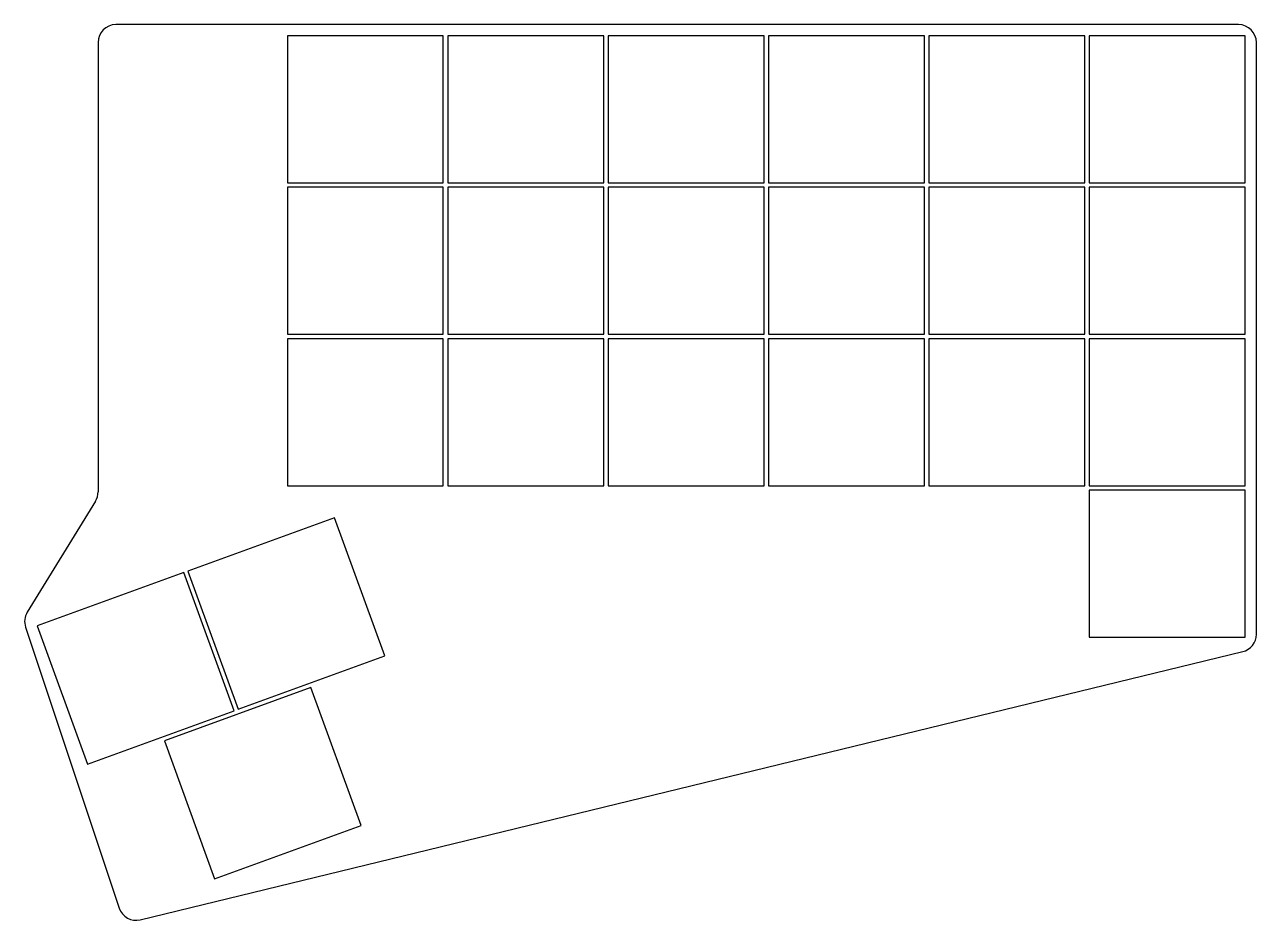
# Model space of a CAD drawing. Header units: millimetres. Extents: x 312 to 450, y -140 to -40.
import ezdxf

# ---------------------------------------------------------------- set-up
doc = ezdxf.new("R2010")
doc.units = ezdxf.units.MM

msp = doc.modelspace()

# ---------------------------------------------------------------- linework, layer by layer
for p, q in [((448, -39.5), (322, -39.5)), ((358.75, -40.75), (341.25, -40.75)), ((341.25, -40.75), (341.25, -57.25)), ((358.75, -57.25), (358.75, -40.75)), ((376.75, -40.75), (359.25, -40.75)), ((359.25, -40.75), (359.25, -57.25)), ((376.75, -57.25), (376.75, -40.75)), ((394.75, -40.75), (377.25, -40.75)), ((377.25, -40.75), (377.25, -57.25)), ((394.75, -57.25), (394.75, -40.75)), ((412.75, -40.75), (395.25, -40.75)), ((395.25, -40.75), (395.25, -57.25)), ((412.75, -57.25), (412.75, -40.75)), ((430.75, -40.75), (413.25, -40.75)), ((413.25, -40.75), (413.25, -57.25)), ((430.75, -57.25), (430.75, -40.75)), ((448.75, -40.75), (431.25, -40.75)), ((431.25, -40.75), (431.25, -57.25)), ((448.75, -57.25), (448.75, -40.75)), ((320, -41.5), (320, -91.94)), ((450, -107.93), (450, -41.5)), ((341.25, -57.25), (358.75, -57.25)), ((358.75, -57.75), (341.25, -57.75)), ((341.25, -57.75), (341.25, -74.25)), ((358.75, -74.25), (358.75, -57.75)), ((359.25, -57.25), (376.75, -57.25)), ((376.75, -57.75), (359.25, -57.75)), ((359.25, -57.75), (359.25, -74.25)), ((376.75, -74.25), (376.75, -57.75)), ((377.25, -57.25), (394.75, -57.25)), ((394.75, -57.75), (377.25, -57.75)), ((377.25, -57.75), (377.25, -74.25)), ((394.75, -74.25), (394.75, -57.75)), ((395.25, -57.25), (412.75, -57.25)), ((412.75, -57.75), (395.25, -57.75)), ((395.25, -57.75), (395.25, -74.25)), ((412.75, -74.25), (412.75, -57.75)), ((413.25, -57.25), (430.75, -57.25)), ((430.75, -57.75), (413.25, -57.75)), ((413.25, -57.75), (413.25, -74.25)), ((430.75, -74.25), (430.75, -57.75)), ((431.25, -57.25), (448.75, -57.25)), ((448.75, -57.75), (431.25, -57.75)), ((431.25, -57.75), (431.25, -74.25)), ((448.75, -74.25), (448.75, -57.75)), ((341.25, -74.25), (358.75, -74.25)), ((359.25, -74.25), (376.75, -74.25)), ((377.25, -74.25), (394.75, -74.25)), ((395.25, -74.25), (412.75, -74.25)), ((413.25, -74.25), (430.75, -74.25)), ((431.25, -74.25), (448.75, -74.25)), ((358.75, -74.75), (341.25, -74.75)), ((341.25, -74.75), (341.25, -91.25)), ((358.75, -91.25), (358.75, -74.75)), ((376.75, -74.75), (359.25, -74.75)), ((359.25, -74.75), (359.25, -91.25)), ((376.75, -91.25), (376.75, -74.75)), ((394.75, -74.75), (377.25, -74.75)), ((377.25, -74.75), (377.25, -91.25)), ((394.75, -91.25), (394.75, -74.75)), ((412.75, -74.75), (395.25, -74.75)), ((395.25, -74.75), (395.25, -91.25)), ((412.75, -91.25), (412.75, -74.75)), ((430.75, -74.75), (413.25, -74.75)), ((413.25, -74.75), (413.25, -91.25)), ((430.75, -91.25), (430.75, -74.75)), ((448.75, -74.75), (431.25, -74.75)), ((431.25, -74.75), (431.25, -91.25)), ((448.75, -91.25), (448.75, -74.75)), ((341.25, -91.25), (358.75, -91.25)), ((359.25, -91.25), (376.75, -91.25)), ((377.25, -91.25), (394.75, -91.25)), ((395.25, -91.25), (412.75, -91.25)), ((413.25, -91.25), (430.75, -91.25)), ((431.25, -91.25), (448.75, -91.25)), ((448.75, -91.75), (431.25, -91.75)), ((431.25, -91.75), (431.25, -108.25)), ((448.75, -108.25), (448.75, -91.75)), ((319.7, -92.98), (312.06, -105.45)), ((346.53, -94.85), (330.08, -100.83)), ((352.17, -110.35), (346.53, -94.85)), ((330.08, -100.83), (335.73, -116.34)), ((329.61, -101), (313.17, -106.99)), ((335.26, -116.51), (329.61, -101)), ((311.86, -107.13), (322.36, -138.67)), ((313.17, -106.99), (318.81, -122.49)), ((431.25, -108.25), (448.75, -108.25)), ((324.73, -139.98), (448.47, -109.87)), ((335.73, -116.34), (352.17, -110.35)), ((343.89, -113.9), (327.44, -119.89)), ((349.53, -129.4), (343.89, -113.9)), ((318.81, -122.49), (335.26, -116.51)), ((327.44, -119.89), (333.08, -135.39)), ((333.08, -135.39), (349.53, -129.4))]:
    msp.add_line(p, q)
for centre, start, end in [((322, -41.5), 90, 180), ((448, -41.5), 0, 90), ((318, -91.94), 328.4658, 0), ((313.76, -106.49), 148.4658, 198.4089), ((448, -107.93), 283.674, 0), ((324.26, -138.03), 198.4089, 283.674)]:
    msp.add_arc(centre, 2, start, end)

doc.saveas('drawing.dxf')
